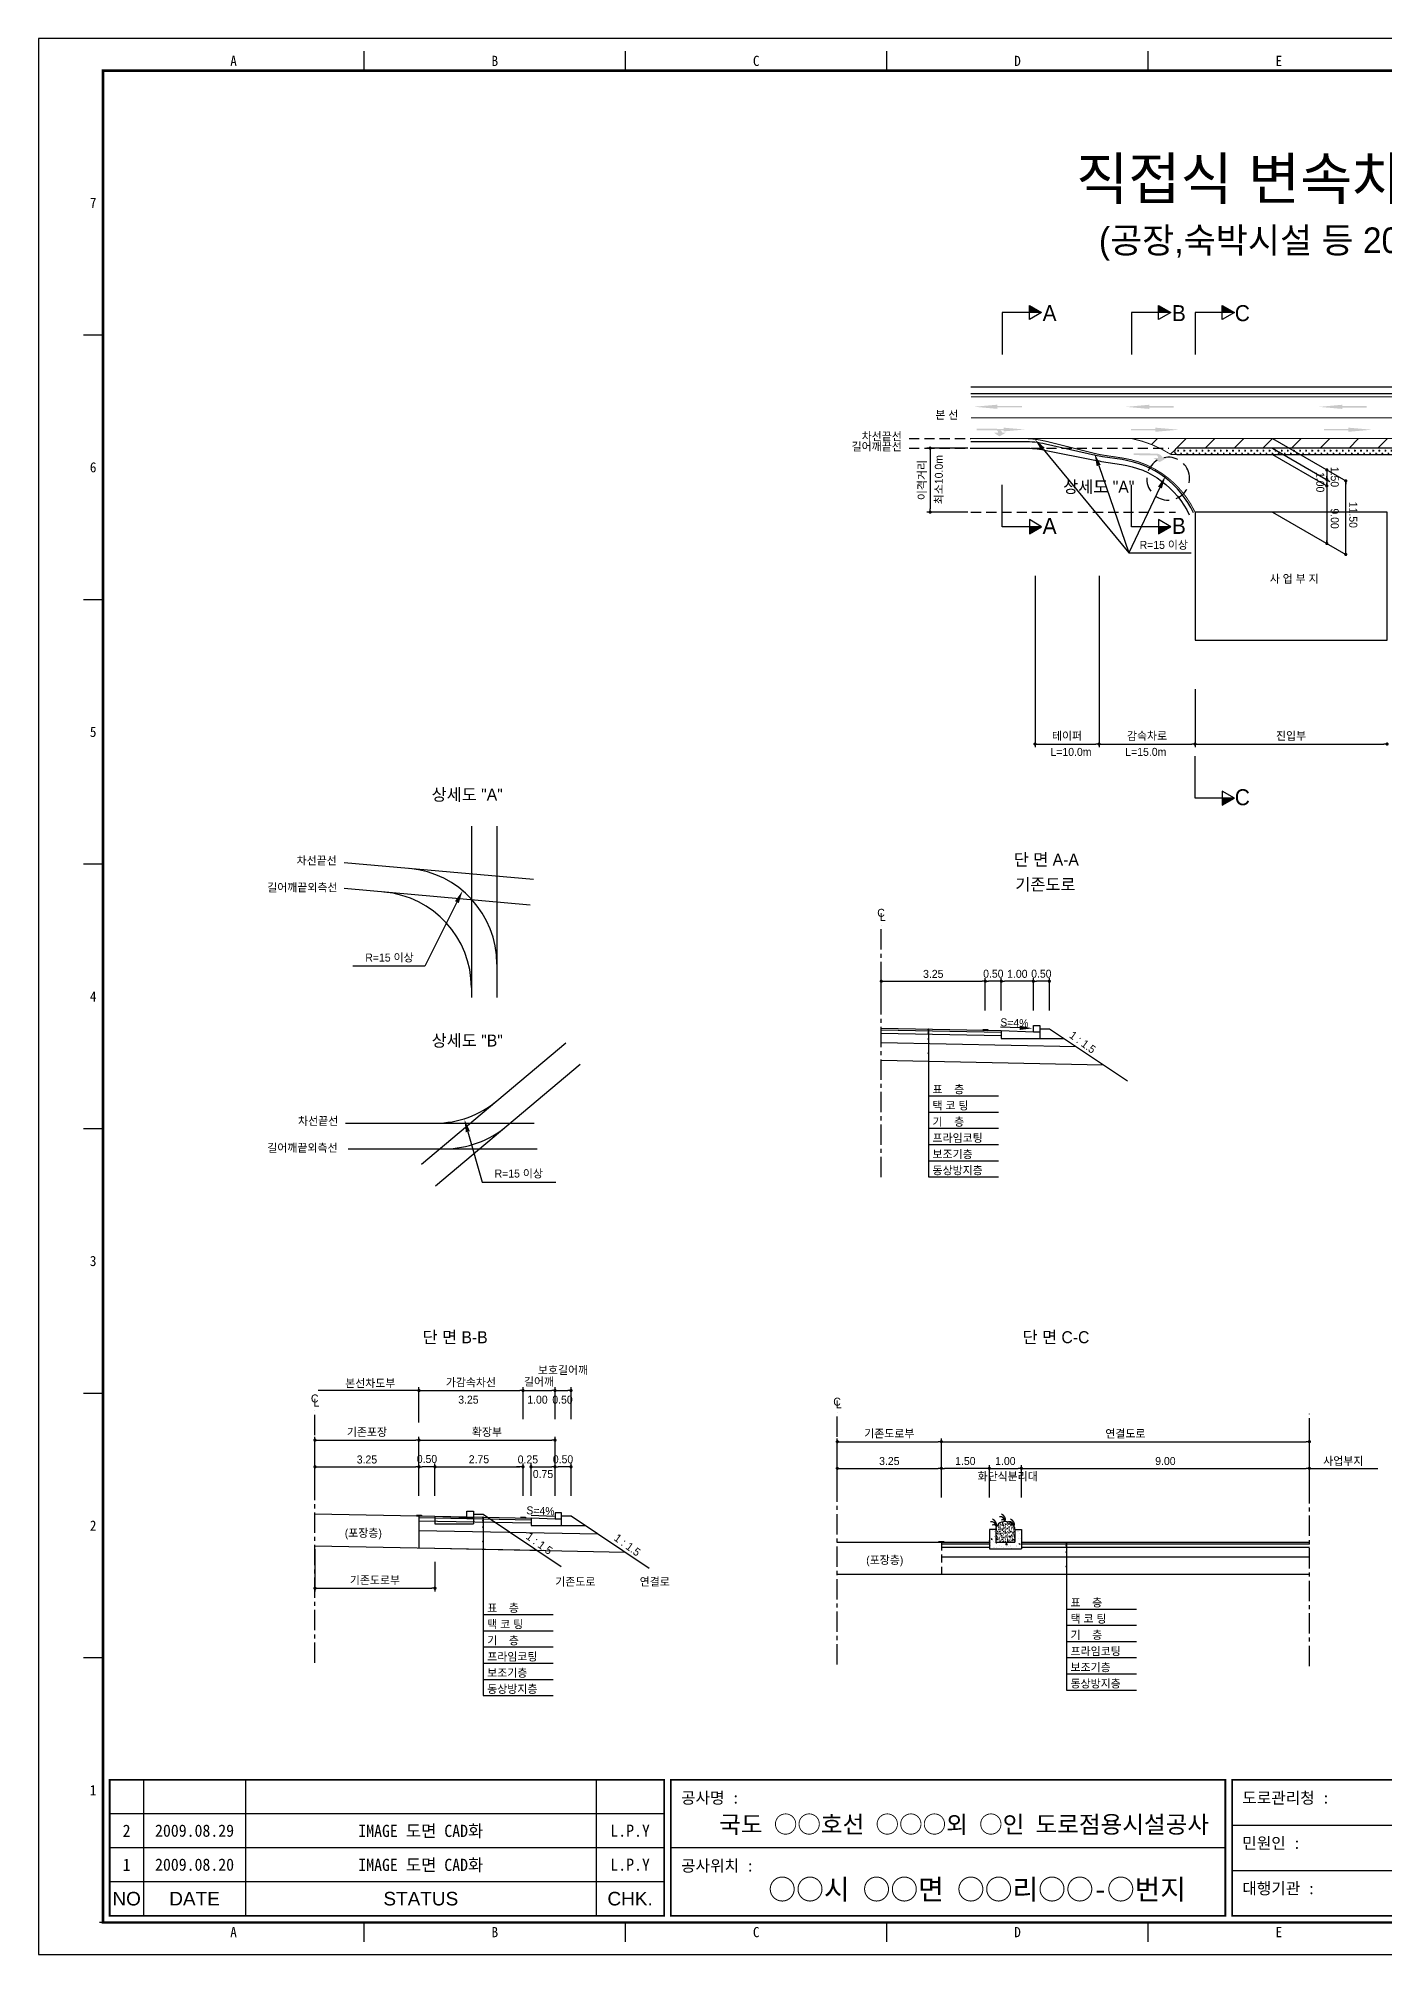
# Model space of a CAD drawing. Header units: millimetres. Extents: x 484 to 907, y -10 to 289.
# Drawn here: x 484 to 694.3, y -10 to 289.4 of the extents above; entities that cross this region are included whole.
import ezdxf
from ezdxf.enums import TextEntityAlignment as Align

# ---------------------------------------------------------------- set-up
doc = ezdxf.new("R2010")
doc.units = ezdxf.units.MM
doc.linetypes.add('CENTER', pattern=[50.8, 31.75, -6.35, 6.35, -6.35])
doc.linetypes.add('HIDDEN', pattern=[9.525, 6.35, -3.175])
for name, color, linetype in [('CC-GSTR-0004', 4, 'Continuous'), ('CM-LANE-0030', 30, 'Continuous'), ('CZ-DIMT-0002', 7, 'Continuous'), ('CZ-EXST-0002', 1, 'Continuous'), ('CZ-LIN1-0007', 7, 'Continuous'), ('CZ-LIN2-0003', 3, 'Continuous'), ('CZ-LINE-0001', 7, 'Continuous'), ('CZ-TEXT-BOX0', 7, 'Continuous'), ('TITLE', 7, 'Continuous')]:
    doc.layers.add(name, color=color, linetype=linetype)
doc.styles.add('견고딕', font='arial.ttf')
doc.styles.add('돋움', font='')
doc.styles.add('돋음체', font='')
doc.styles.get('돋움').set_extended_font_data('Dotum')
doc.styles.get('돋음체').set_extended_font_data('DotumChe')

# ---------------------------------------------------------------- blocks, each defined once
blk = doc.blocks.new('_Dot')
at = {"color": 0, "linetype": 'ByBlock', "lineweight": -2}
blk.add_line((-0.5, 0), (-1, 0), dxfattribs=at)
at = {"color": 0, "linetype": 'ByBlock', "const_width": 0.5}
blk.add_lwpolyline([(-0.25, 0, 1), (0.25, 0, 1)], format="xyb", close=True, dxfattribs=at)

msp = doc.modelspace()

# ---------------------------------------------------------------- hatches: boundary and pattern name
at = {"layer": 'CM-LANE-0030'}
h = msp.add_hatch(dxfattribs=at)
h.set_pattern_fill('ANSI31', color=256, style=0)
h.set_pattern_definition([(45, (561.889, -336.96), (-2.245064, 2.245064), [])])
h.paths.add_polyline_path([(698.24, 225.41, -0.768606), (698.49, 224.47, 0.001764), (698.38, 224.41), (699.42, 224.41, -0.102655), (706.56, 226.41), (713.71, 226.91), (654.73, 226.91, -0.092011), (660.9, 224.41), (661.81, 224.41, 0.002052), (661.68, 224.49, -0.737198), (661.96, 225.41)])
at = {"layer": 'CZ-EXST-0002'}
h = msp.add_hatch(dxfattribs=at)
h.set_pattern_fill('AR-SAND', color=256, scale=0.01, style=0)
h.set_pattern_definition([(37.5, (-475.5921, 3537.31365), (-0.016000313, 0.489413237), [0, -0.38608, 0, -0.4318, 0, -0.41275]), (7.5, (-475.5921, 3537.31365), (0.44952328, 0.7168251), [0, -0.20828, 0, -0.34798, 0, -0.13335]), (327.5, (-475.9045, 3537.31365), (0.79099237, 0.001437185), [0, -0.127, 0, -0.4572, 0, -0.5969]), (317.5, (-475.9045, 3537.31365), (0.76355645, 0.22292932), [0, -0.0635, 0, -0.29972, 0, -0.3429])])
edge = h.paths.add_edge_path()
edge.add_ellipse((635.03, 56.47), major_axis=(-1.5, 0), ratio=0.829212, start_angle=180, end_angle=360)
edge.add_line((633.53, 56.47), (633.53, 54.47))
edge.add_line((633.53, 54.47), (636.53, 54.47))
edge.add_line((636.53, 54.47), (636.53, 56.47))
at = {"layer": 'CZ-LIN1-0007'}
for points in [[(633.78, 232.19), (633.78, 231.97), (637.61, 231.97), (637.61, 231.76), (633.78, 231.76), (633.78, 231.54), (630.13, 231.87)], [(657.5, 232.18), (657.5, 231.96), (661.33, 231.96), (661.33, 231.75), (657.5, 231.75), (657.5, 231.53), (653.85, 231.85)], [(687.65, 232.18), (687.65, 231.96), (691.48, 231.96), (691.48, 231.75), (687.65, 231.75), (687.65, 231.53), (684, 231.85)], [(633.66, 228.43, -0.267976), (634.57, 227.82), (635.12, 227.82), (634.09, 227.24), (633.26, 227.81), (633.87, 227.82, 0.504994), (633.6, 228.19), (630.55, 228.2), (630.55, 228.44)], [(634.79, 228.6), (634.79, 228.41), (631.36, 228.41), (631.36, 228.21), (634.79, 228.21), (634.79, 228.02), (638.06, 228.31)], [(658.48, 228.6), (658.48, 228.39), (654.66, 228.39), (654.66, 228.17), (658.48, 228.17), (658.48, 227.96), (662.13, 228.28)], [(688.63, 228.6), (688.63, 228.39), (684.81, 228.39), (684.81, 228.17), (688.63, 228.17), (688.63, 227.96), (692.28, 228.28)], [(658.62, 224.56, -0.267976), (659.65, 223.88), (660.28, 223.88), (659.11, 223.22), (658.16, 223.87), (658.86, 223.87, 0.504994), (658.55, 224.29), (655.08, 224.31), (655.08, 224.58)], [(632.27, 134.44), (632.27, 134.57), (631.52, 134.58), (631.52, 134.46)], [(543.8, 58.58), (543.8, 58.71), (543.05, 58.72), (543.05, 58.6)], [(560.05, 58.26), (560.05, 58.38), (559.3, 58.4), (559.3, 58.27)], [(625.4, 54.47), (625.4, 54.59), (624.65, 54.59), (624.65, 54.47)]]:
    msp.add_hatch(color=256, dxfattribs=at).paths.add_polyline_path(points)
at = {"layer": 'CZ-LIN2-0003'}
h = msp.add_hatch(dxfattribs=at)
h.set_pattern_fill('CROSS', color=256, scale=0.075, style=0)
h.set_pattern_definition([(0, (561.88885, -336.95986), (0.47625, 0.47625), [0.238125, -0.714375]), (90, (562.0079, -337.07893), (-0.47625, 0.47625), [0.238125, -0.714375])])
h.paths.add_polyline_path([(661.96, 225.41, 0.737198), (661.68, 224.49, -0.002052), (661.81, 224.41), (698.38, 224.41, -0.001764), (698.49, 224.47, 0.768606), (698.24, 225.41)])
at = {"layer": 'CZ-LINE-0001'}
for points in [[(638.78, 247.67), (638.78, 246.57), (640.68, 246.57)], [(658.97, 247.67), (658.97, 246.57), (660.87, 246.57)], [(668.9, 247.67), (668.9, 246.57), (670.8, 246.57)], [(640.68, 213.13), (638.78, 213.13), (638.78, 212.03)], [(660.87, 213.13), (658.97, 213.13), (658.97, 212.03)], [(670.8, 170.74), (668.9, 170.74), (668.9, 169.64)]]:
    msp.add_hatch(color=256, dxfattribs=at).paths.add_polyline_path(points)

# ---------------------------------------------------------------- linework, layer by layer
at = {"color": 0, "linetype": 'ByBlock', "lineweight": -2}
for p, q in [((685.24, 221.75), (685.24, 221.5)), ((685.24, 220.75), (685.24, 221)), ((685.24, 220.25), (685.24, 220)), ((685.24, 219.75), (685.24, 220)), ((688.2, 220.04), (688.2, 219.79)), ((685.24, 210.75), (685.24, 211)), ((688.2, 209.04), (688.2, 209.29)), ((543.18, 78.18), (542.93, 78.18)), ((682.78, 66.02), (683.03, 66.02))]:
    msp.add_line(p, q, dxfattribs=at)
at = {"color": 0, "linetype": 'ByBlock', "const_width": 0.25}
for points in [[(685.24, 221.88, 1), (685.24, 222.13, 1)], [(685.24, 220.63, 1), (685.24, 220.38, 1)], [(685.24, 220.38, 1), (685.24, 220.63, 1)], [(685.24, 219.63, 1), (685.24, 219.38, 1)], [(688.2, 220.17, 1), (688.2, 220.42, 1)], [(685.24, 210.63, 1), (685.24, 210.38, 1)], [(688.2, 208.92, 1), (688.2, 208.67, 1)], [(543.3, 78.18, 1), (543.55, 78.18, 1)], [(682.65, 66.02, 1), (682.4, 66.02, 1)]]:
    msp.add_lwpolyline(points, format="xyb", close=True, dxfattribs=at)
at = {"layer": 'CC-GSTR-0004'}
for p, q in [((639.4, 134.2), (639.4, 135.2)), ((639.4, 135.2), (640.4, 135.2)), ((640.4, 135.2), (640.4, 133.2)), ((634.4, 134.4), (634.4, 133.2)), ((634.4, 134.4), (639.4, 134.2)), ((634.4, 133.2), (640.4, 133.2)), ((639.4, 134.2), (640.4, 134.2))]:
    msp.add_line(p, q, dxfattribs=at)
for points in [[(754.66, 234.91), (629.66, 234.91)], [(754.66, 233.91), (629.66, 233.91)], [(565.68, 58.09), (564.68, 58.09), (560.93, 58.24), (560.93, 57.09), (565.68, 57.09), (565.68, 59.09), (564.68, 59.09), (564.68, 58.09)]]:
    msp.add_lwpolyline(points, dxfattribs=at)
for points in [[(664.43, 215.3, 0.250676), (653.27, 223.61), (650.2, 224.07), (650.2, 224.07, -0.018175), (649.13, 224.27), (649.13, 224.27), (641.29, 226.04), (641.29, 226.04, 0.055452), (637.99, 226.41), (629.66, 226.41)], [(629.66, 225.41), (638.16, 225.41, -0.049659), (641.12, 225.11), (649.29, 223.47, 0.012396), (650.03, 223.34), (653.16, 222.87, -0.250676), (663.75, 214.98)]]:
    msp.add_lwpolyline(points, format="xyb", dxfattribs=at)
at = {"layer": 'CM-LANE-0030', "const_width": 0.15}
msp.add_lwpolyline([(754.66, 230.16), (629.66, 230.16)], dxfattribs=at)
msp.add_lwpolyline([(654.73, 226.91), (713.71, 226.91), (706.56, 226.41, 0.102655), (699.42, 224.41), (660.9, 224.41, 0.092011)], format="xyb", close=True, dxfattribs=at)
at = {"layer": 'CZ-EXST-0002'}
for p, q in [((551.62, 166.37), (551.62, 139.59)), ((555.6, 166.37), (555.6, 139.59)), ((561.31, 158), (531.72, 160.63)), ((560.82, 154.03), (531.72, 156.62)), ((543.82, 113.53), (566.37, 132.51)), ((546.03, 110.16), (568.63, 129.19)), ((531.95, 119.95), (561.43, 119.95)), ((532.36, 115.95), (561.91, 115.95)), ((527.18, 58.91), (545.93, 58.54)), ((545.93, 58.54), (550.93, 58.34)), ((545.93, 58.54), (545.93, 57.34)), ((545.93, 57.34), (551.93, 57.34)), ((550.93, 59.34), (551.93, 59.34)), ((550.93, 58.34), (550.93, 59.34)), ((550.93, 58.34), (551.93, 58.34)), ((551.93, 59.34), (551.93, 57.34)), ((551.93, 58.84), (553.43, 58.84)), ((553.43, 58.84), (565.63, 50.7)), ((527.18, 53.91), (561.86, 53.22)), ((608.78, 54.47), (625.03, 54.47)), ((632.53, 54.69), (632.57, 54.73)), ((632.53, 54.5), (632.59, 54.49)), ((632.54, 55.37), (632.54, 55.37)), ((632.59, 54.49), (632.57, 54.74)), ((632.69, 54.38), (632.69, 54.38)), ((632.77, 54), (632.77, 54)), ((632.81, 54.94), (632.96, 54.93)), ((632.82, 54.94), (632.94, 55.08)), ((632.93, 54.92), (632.9, 55.08)), ((632.95, 56.3), (632.95, 56.3)), ((633.23, 54.52), (633.23, 54.52)), ((633.26, 55.37), (633.26, 55.37)), ((633.27, 55.3), (633.27, 55.3)), ((633.29, 56.21), (633.29, 56.21)), ((633.33, 54.46), (633.33, 54.46)), ((633.36, 55.38), (633.36, 55.38)), ((633.41, 56.18), (633.41, 56.18)), ((633.51, 54.48), (633.51, 54.48)), ((633.52, 54.43), (633.64, 54.34)), ((633.53, 54.42), (633.65, 54.47)), ((633.64, 54.35), (633.68, 54.47)), ((634.13, 53.94), (634.13, 53.94)), ((635.08, 54.1), (635.28, 54.31)), ((635.08, 54.11), (635.3, 54.07)), ((635.31, 54.07), (635.28, 54.32)), ((635.8, 54.03), (635.8, 54.03)), ((636.53, 54.88), (636.53, 54.88)), ((636.53, 54.69), (636.59, 54.77)), ((636.53, 54.62), (636.61, 54.61)), ((636.58, 54.6), (636.55, 54.76)), ((636.56, 55.8), (636.56, 55.8)), ((636.82, 54.01), (636.82, 54.01)), ((636.98, 56.13), (636.98, 56.13)), ((637.02, 56.13), (637.02, 56.13)), ((637.1, 54.21), (637.1, 54.21)), ((637.13, 55.05), (637.13, 55.05)), ((637.17, 55.9), (637.17, 55.9)), ((637.17, 54.23), (637.29, 54.14)), ((637.18, 54.22), (637.35, 54.28)), ((637.2, 55.89), (637.2, 55.89)), ((637.29, 54.14), (637.34, 54.3)), ((637.34, 55.12), (637.34, 55.12)), ((637.49, 55.01), (637.49, 55.01)), ((633.2, 53.68), (633.2, 53.68)), ((633.31, 53.66), (633.31, 53.66)), ((633.62, 53.59), (633.62, 53.59)), ((634.48, 53.84), (634.48, 53.84)), ((634.67, 53.6), (634.67, 53.6)), ((635.2, 53.47), (635.21, 53.48)), ((635.22, 53.8), (635.22, 53.8)), ((635.49, 53.88), (635.49, 53.88)), ((635.86, 53.88), (635.86, 53.88)), ((636.02, 53.54), (636.02, 53.54)), ((636.37, 53.47), (636.37, 53.47)), ((636.84, 53.83), (636.84, 53.83)), ((637.38, 53.48), (637.38, 53.48)), ((608.78, 49.47), (625.03, 49.47))]:
    msp.add_line(p, q, dxfattribs=at)
at = {"layer": 'CZ-LIN1-0007'}
for p, q in [((631.52, 134.58), (632.27, 134.57)), ((631.52, 134.46), (632.27, 134.44)), ((632.27, 134.57), (632.27, 134.44)), ((543.05, 58.72), (543.8, 58.71)), ((543.05, 58.6), (543.8, 58.58)), ((543.8, 58.71), (543.8, 58.58)), ((559.3, 58.4), (560.05, 58.38)), ((559.3, 58.27), (560.05, 58.26)), ((560.05, 58.38), (560.05, 58.26)), ((624.65, 54.47), (624.65, 54.59)), ((624.65, 54.59), (625.4, 54.59)), ((625.4, 54.47), (624.65, 54.47)), ((625.4, 54.59), (625.4, 54.47))]:
    msp.add_line(p, q, dxfattribs=at)
at = {"layer": 'CZ-LIN1-0007', "const_width": 0.15}
msp.add_lwpolyline([(754.66, 233.41), (629.66, 233.41)], dxfattribs=at)
msp.add_lwpolyline([(664.66, 215.41, 0.250676), (653.31, 223.86), (650.37, 224.3), (650.37, 224.3, -0.024027), (648.96, 224.58), (648.96, 224.58), (641.45, 226.46), (641.45, 226.46, 0.061321), (637.81, 226.91), (629.66, 226.91)], format="xyb", dxfattribs=at)
at = {"layer": 'CZ-LIN1-0007', "linetype": 'HIDDEN', "const_width": 0.15}
msp.add_lwpolyline([(637.81, 226.91), (654.73, 226.91)], dxfattribs=at)
at = {"layer": 'CZ-LIN2-0003'}
for p, q in [((615.65, 134.78), (634.4, 134.4)), ((615.65, 134.53), (634.4, 134.15)), ((615.65, 134.03), (634.4, 133.65)), ((615.65, 132.53), (646.07, 131.92)), ((640.4, 134.7), (641.9, 134.7)), ((640.4, 133.2), (644.15, 133.2)), ((641.9, 134.7), (654.1, 126.57)), ((615.65, 129.78), (650.33, 129.08)), ((543.43, 58.59), (543.43, 53.59)), ((543.43, 58.59), (560.93, 58.24)), ((543.43, 58.34), (560.93, 57.99)), ((543.43, 57.84), (560.93, 57.49)), ((565.68, 58.59), (567.18, 58.59)), ((565.68, 57.09), (569.43, 57.09)), ((567.18, 58.59), (579.38, 50.45)), ((543.43, 56.34), (571.39, 55.78)), ((625.03, 54.47), (632.53, 54.47)), ((625.03, 54.22), (632.53, 54.22)), ((633.53, 56.47), (632.53, 56.47)), ((632.53, 56.47), (632.53, 53.47)), ((633.53, 56.47), (633.53, 54.47)), ((633.53, 54.47), (636.53, 54.47)), ((636.53, 56.47), (636.53, 54.47)), ((636.53, 56.47), (637.53, 56.47)), ((637.53, 56.47), (637.53, 53.47)), ((637.53, 54.47), (682.53, 54.47)), ((637.53, 54.22), (682.53, 54.22)), ((543.43, 53.59), (575.65, 52.94)), ((625.03, 53.72), (632.53, 53.72)), ((625.03, 52.22), (682.53, 52.22)), ((632.53, 53.47), (637.53, 53.47)), ((637.53, 53.72), (682.53, 53.72)), ((625.03, 49.47), (682.53, 49.47))]:
    msp.add_line(p, q, dxfattribs=at)
msp.add_lwpolyline([(661.96, 225.41, 0.737198), (661.68, 224.49, -0.002052), (661.81, 224.41), (698.38, 224.41, -0.001764), (698.49, 224.47, 0.768606), (698.24, 225.41)], format="xyb", close=True, dxfattribs=at)
msp.add_lwpolyline([(694.66, 215.41), (664.66, 215.41), (664.66, 195.41), (694.66, 195.41)], close=True, dxfattribs=at)
for centre, radius, start, end in [((540.6, 144.79), 15, 0, 84.9204), ((536.62, 141.12), 15, 0, 84.9204), ((545.98, 134.95), 15, 270, 310.097), ((547.44, 130.95), 15, 270, 310.097), ((632.76, 56.81), 0.88, 7.8639, 92.7752), ((633.22, 56.78), 0.44, 19.771, 124.0366), ((632.65, 57.15), 1, 347.1802, 67.3267), ((634.15, 57.59), 0.88, 7.8639, 92.7752), ((634.61, 57.56), 0.44, 19.771, 124.0366), ((634.05, 57.93), 1, 347.1802, 67.3267), ((635.55, 56.81), 0.88, 7.8639, 92.7752), ((636.01, 56.78), 0.44, 19.771, 124.0366), ((635.44, 57.15), 1, 347.1802, 67.3267)]:
    msp.add_arc(centre, radius, start, end, dxfattribs=at)
msp.add_ellipse((635.03, 56.47), major_axis=(-1.5, 0), ratio=0.829212, start_param=3.141593, end_param=6.283185, dxfattribs=at)
at = {"layer": 'CZ-LINE-0001'}
for p, q in [((640.68, 246.57), (634.54, 246.57)), ((634.54, 246.57), (634.54, 240.03)), ((638.78, 245.48), (638.78, 247.67)), ((638.78, 247.67), (640.68, 246.57)), ((640.68, 246.57), (638.78, 245.48)), ((660.87, 246.57), (654.73, 246.57)), ((654.73, 246.57), (654.73, 240.03)), ((658.97, 245.48), (658.97, 247.67)), ((658.97, 247.67), (660.87, 246.57)), ((660.87, 246.57), (658.97, 245.48)), ((670.8, 246.57), (664.66, 246.57)), ((664.66, 246.57), (664.66, 240.03)), ((668.9, 245.48), (668.9, 247.67)), ((668.9, 247.67), (670.8, 246.57)), ((670.8, 246.57), (668.9, 245.48)), ((629.16, 225.41), (622.78, 225.41)), ((623.28, 224.91), (623.28, 215.91)), ((676.74, 226.91), (688.2, 220.29)), ((676.74, 225.41), (685.74, 220.21)), ((676.74, 224.41), (685.24, 219.5)), ((685.24, 222), (685.24, 210.5)), ((634.54, 213.13), (634.54, 219.67)), ((654.73, 213.13), (654.73, 219.67)), ((688.2, 208.79), (688.2, 220.29)), ((629.16, 215.41), (622.78, 215.41)), ((640.68, 213.13), (634.54, 213.13)), ((640.68, 213.13), (638.78, 214.23)), ((638.78, 214.23), (638.78, 212.03)), ((638.78, 212.03), (640.68, 213.13)), ((660.87, 213.13), (654.73, 213.13)), ((660.87, 213.13), (658.97, 214.23)), ((658.97, 214.23), (658.97, 212.03)), ((658.97, 212.03), (660.87, 213.13)), ((676.74, 215.41), (688.2, 208.79)), ((654.3, 209.04), (664.04, 209.04)), ((639.66, 205.46), (639.66, 178.68)), ((649.66, 205.46), (649.66, 178.68)), ((649.66, 205.46), (649.66, 178.68)), ((664.66, 187.73), (664.66, 178.68)), ((664.66, 187.73), (664.66, 178.68)), ((640.16, 179.18), (649.16, 179.18)), ((650.16, 179.18), (664.16, 179.18)), ((664.66, 170.74), (664.66, 177.28)), ((665.16, 179.18), (694.16, 179.18)), ((670.8, 170.74), (664.66, 170.74)), ((670.8, 170.74), (668.9, 171.84)), ((668.9, 171.84), (668.9, 169.64)), ((668.9, 169.64), (670.8, 170.74)), ((615.65, 137.57), (615.65, 142.62)), ((616.15, 142.12), (631.4, 142.12)), ((631.9, 137.57), (631.9, 142.62)), ((631.9, 137.57), (631.9, 142.62)), ((633.9, 142.12), (632.4, 142.12)), ((634.4, 137.57), (634.4, 142.62)), ((634.4, 137.57), (634.4, 142.62)), ((638.9, 142.12), (634.9, 142.12)), ((639.4, 137.57), (639.4, 142.62)), ((639.4, 140.01), (639.4, 142.62)), ((641.4, 142.12), (639.9, 142.12)), ((641.9, 137.57), (641.9, 142.62)), ((623, 134.64), (623, 111.56)), ((623, 124.21), (633.94, 124.21)), ((623, 121.68), (633.94, 121.68)), ((623, 119.15), (633.94, 119.15)), ((623, 116.62), (633.94, 116.62)), ((623, 114.09), (633.94, 114.09)), ((623, 111.56), (633.94, 111.56)), ((543.43, 78.18), (527.68, 78.18)), ((543.43, 73.21), (543.43, 78.68)), ((543.43, 73.71), (543.43, 78.68)), ((543.93, 78.18), (559.18, 78.18)), ((559.68, 73.71), (559.68, 78.68)), ((559.68, 73.71), (559.68, 78.68)), ((560.18, 78.18), (564.18, 78.18)), ((564.68, 73.71), (564.68, 78.68)), ((564.68, 73.71), (564.68, 78.68)), ((565.18, 78.18), (566.68, 78.18)), ((567.18, 73.71), (567.18, 78.68)), ((527.18, 66.76), (527.18, 70.93)), ((527.68, 70.43), (542.93, 70.43)), ((543.43, 66.76), (543.43, 70.93)), ((543.43, 66.76), (543.43, 70.93)), ((543.93, 70.43), (564.18, 70.43)), ((564.68, 66.76), (564.68, 70.93)), ((608.78, 66.52), (608.78, 70.69)), ((609.28, 70.19), (624.53, 70.19)), ((625.03, 66.52), (625.03, 70.69)), ((625.03, 66.52), (625.03, 70.69)), ((625.53, 70.19), (682.03, 70.19)), ((682.53, 66.52), (682.53, 70.69)), ((527.18, 61.71), (527.18, 66.76)), ((527.68, 66.26), (542.93, 66.26)), ((543.43, 61.71), (543.43, 66.76)), ((543.43, 61.71), (543.43, 66.76)), ((545.43, 66.26), (543.93, 66.26)), ((545.93, 61.71), (545.93, 66.76)), ((545.93, 61.71), (545.93, 66.76)), ((546.43, 66.26), (559.18, 66.26)), ((559.18, 66.26), (558.68, 66.26)), ((559.68, 61.71), (559.68, 66.76)), ((559.68, 61.71), (559.68, 66.76)), ((560.93, 61.71), (560.93, 66.76)), ((560.93, 61.71), (560.93, 66.76)), ((561.43, 66.26), (561.93, 66.26)), ((561.43, 66.26), (564.18, 66.26)), ((564.68, 61.71), (564.68, 66.76)), ((564.68, 64.15), (564.68, 66.76)), ((566.68, 66.26), (565.18, 66.26)), ((567.18, 61.71), (567.18, 66.76)), ((608.78, 61.47), (608.78, 66.52)), ((609.28, 66.02), (624.53, 66.02)), ((625.03, 61.47), (625.03, 66.52)), ((625.03, 61.47), (625.03, 66.52)), ((632.03, 66.02), (625.53, 66.02)), ((632.53, 61.47), (632.53, 66.52)), ((632.53, 61.47), (632.53, 66.52)), ((633.03, 66.02), (637.03, 66.02)), ((637.53, 61.47), (637.53, 66.52)), ((637.53, 61.47), (637.53, 66.52)), ((638.03, 66.02), (682.03, 66.02)), ((682.53, 61.47), (682.53, 66.52)), ((682.53, 61.47), (682.53, 66.52)), ((683.03, 66.02), (693.24, 66.02)), ((553.44, 58.39), (553.44, 30.53)), ((644.56, 54.47), (644.56, 31.38)), ((527.18, 53.41), (527.18, 46.8)), ((545.93, 51.41), (545.93, 46.8)), ((527.68, 47.3), (545.43, 47.3)), ((553.44, 43.19), (564.38, 43.19)), ((644.56, 44.04), (655.49, 44.04)), ((553.44, 40.66), (564.38, 40.66)), ((644.56, 41.51), (655.49, 41.51)), ((644.56, 38.98), (655.49, 38.98)), ((553.44, 38.12), (564.38, 38.12)), ((644.56, 36.45), (655.49, 36.45)), ((553.44, 35.59), (564.38, 35.59)), ((553.44, 33.06), (564.38, 33.06)), ((644.56, 33.92), (655.49, 33.92)), ((553.44, 30.53), (564.38, 30.53)), ((644.56, 31.38), (655.49, 31.38))]:
    msp.add_line(p, q, dxfattribs=at)
at = {"layer": 'CZ-LINE-0001', "linetype": 'HIDDEN', "ltscale": 0.25}
for p, q in [((620, 226.91), (629.66, 226.91)), ((620, 225.41), (660.59, 225.41)), ((629.66, 215.41), (661.6, 215.41))]:
    msp.add_line(p, q, dxfattribs=at)
at = {"layer": 'CZ-LINE-0001', "linetype": 'HIDDEN', "ltscale": 0.35}
msp.add_line((663.8, 221.02), (663.8, 221.02), dxfattribs=at)
at = {"layer": 'CZ-LINE-0001', "linetype": 'CENTER', "ltscale": 0.1}
for p, q in [((615.65, 111.5), (615.65, 150.88)), ((527.18, 35.64), (527.18, 75.02)), ((608.78, 35.39), (608.78, 74.77)), ((682.53, 35.14), (682.53, 74.52))]:
    msp.add_line(p, q, dxfattribs=at)
at = {"layer": 'CZ-LINE-0001', "linetype": 'HIDDEN', "ltscale": 0.2}
msp.add_line((625.03, 54.47), (625.03, 49.47), dxfattribs=at)
at = {"layer": 'CZ-LINE-0001'}
for points in [[(640.92, 225.25), (654.3, 209.04)], [(649.61, 222.69), (654.3, 209.04)], [(659.18, 219.25), (654.3, 209.04)], [(549.35, 154.48), (544.35, 144.46), (533.11, 144.46)], [(637.27, 134.84), (634.27, 134.96)], [(551.07, 118.61), (553.3, 110.72), (564.8, 110.72)], [(564.57, 58.5), (560.93, 58.64)]]:
    msp.add_lwpolyline(points, dxfattribs=at)
at = {"layer": 'CZ-LINE-0001', "linetype": 'HIDDEN', "ltscale": 0.35}
msp.add_arc((660.47, 220.63), 3.35, 6.7667, 6.749, dxfattribs=at)
at = {"layer": 'CZ-LINE-0001', "linetype": 'ByBlock'}
for centre, start, end in [((623, 133.89), 0, 180), ((623, 133.89), 0, 180), ((623, 133.89), 180, 0), ((623, 133.89), 180, 0), ((623, 133.09), 0, 180), ((623, 133.09), 0, 180), ((623, 133.09), 180, 0), ((623, 133.09), 180, 0), ((623, 134.58), 0, 180), ((623, 134.58), 0, 180), ((623, 134.58), 180, 0), ((623, 134.58), 180, 0), ((623, 134.38), 0, 180), ((623, 134.38), 0, 180), ((623, 134.38), 180, 0), ((623, 134.38), 180, 0), ((623, 134.14), 0, 180), ((623, 134.14), 0, 180), ((623, 134.14), 180, 0), ((623, 134.14), 180, 0), ((623, 130.86), 0, 180), ((623, 130.86), 0, 180), ((623, 130.86), 180, 0), ((623, 130.86), 180, 0), ((644.56, 54.41), 0, 180), ((644.56, 54.41), 0, 180), ((644.56, 54.41), 180, 0), ((644.56, 54.41), 180, 0), ((644.56, 54.2), 0, 180), ((644.56, 54.2), 0, 180), ((644.56, 54.2), 180, 0), ((644.56, 54.2), 180, 0), ((644.56, 53.97), 0, 180), ((644.56, 53.97), 0, 180), ((644.56, 53.97), 180, 0), ((644.56, 53.97), 180, 0), ((644.55, 53.72), 0, 180), ((644.55, 53.72), 0, 180), ((644.55, 53.72), 180, 0), ((644.55, 53.72), 180, 0), ((644.55, 52.92), 0, 180), ((644.55, 52.92), 0, 180), ((644.55, 52.92), 180, 0), ((644.55, 52.92), 180, 0), ((644.55, 50.69), 0, 180), ((644.55, 50.69), 0, 180), ((644.55, 50.69), 180, 0), ((644.55, 50.69), 180, 0)]:
    msp.add_arc(centre, 0.0625, start, end, dxfattribs=at)
at = {"layer": 'CZ-LINE-0001'}
for centre, start, end in [((553.44, 57.64), 0, 180), ((553.44, 57.64), 0, 180), ((553.44, 57.64), 180, 0), ((553.44, 57.64), 180, 0), ((553.44, 56.85), 0, 180), ((553.44, 56.85), 0, 180), ((553.44, 58.33), 0, 180), ((553.44, 58.33), 0, 180), ((553.44, 58.33), 180, 0), ((553.44, 58.33), 180, 0), ((553.44, 58.13), 0, 180), ((553.44, 58.13), 0, 180), ((553.44, 58.13), 180, 0), ((553.44, 58.13), 180, 0), ((553.44, 57.89), 0, 180), ((553.44, 57.89), 0, 180), ((553.44, 57.89), 180, 0), ((553.44, 57.89), 180, 0), ((553.44, 56.85), 180, 0), ((553.44, 56.85), 180, 0), ((553.44, 54.61), 0, 180), ((553.44, 54.61), 0, 180), ((553.44, 54.61), 180, 0), ((553.44, 54.61), 180, 0)]:
    msp.add_arc(centre, 0.0625, start, end, dxfattribs=at)
for points in [[(640.66, 225.04), (639.64, 226.79), (641.17, 225.46)], [(649.29, 222.58), (648.96, 224.58), (649.92, 222.8)], [(658.88, 219.39), (660.04, 221.05), (659.48, 219.11)], [(549.05, 154.63), (550.25, 156.27), (549.65, 154.34)], [(637.28, 135.18), (639.27, 134.76), (637.26, 134.51)], [(550.75, 118.52), (550.53, 120.53), (551.39, 118.7)]]:
    msp.add_solid(points, dxfattribs=at)
at = {"layer": 'TITLE', "color": 7, "linetype": 'Continuous'}
for p, q in [((534.87, 284.38), (534.87, 287.41)), ((575.7, 284.38), (575.7, 287.41)), ((616.52, 284.38), (616.52, 287.41)), ((657.34, 284.38), (657.34, 287.41)), ((494.05, 243.06), (491.02, 243.06)), ((494.05, 201.73), (491.02, 201.73)), ((494.05, 160.4), (491.02, 160.4)), ((494.05, 119.07), (491.02, 119.07)), ((494.05, 77.74), (491.02, 77.74)), ((494.05, 36.41), (491.02, 36.41)), ((534.87, -7.94), (534.87, -4.92)), ((575.7, -7.94), (575.7, -4.92)), ((616.52, -7.94), (616.52, -4.92)), ((657.34, -7.94), (657.34, -4.92))]:
    msp.add_line(p, q, dxfattribs=at)
at = {"layer": 'TITLE', "ltscale": 150}
for p, q in [((500.41, 17.36), (500.41, -3.86)), ((516.33, 17.36), (516.33, -3.86)), ((571.11, 17.36), (571.11, -3.86)), ((581.72, 12.06), (495.11, 12.06)), ((670.45, 10.29), (757.06, 10.29)), ((581.72, 6.75), (495.11, 6.75)), ((669.39, 6.75), (582.78, 6.75)), ((670.45, 3.22), (757.06, 3.22)), ((581.72, 1.45), (495.11, 1.45))]:
    msp.add_line(p, q, dxfattribs=at)
at = {"layer": 'TITLE'}
msp.add_line((902.4, -4.92), (493.54, -4.92), dxfattribs=at)
msp.add_lwpolyline([(483.97, -9.95), (907.33, -9.95), (907.33, 289.42), (483.97, 289.42)], close=True, dxfattribs=at)
at = {"layer": 'TITLE', "linetype": 'Continuous', "const_width": 0.403}
msp.add_lwpolyline([(494.05, -4.92), (494.05, 284.38), (902.29, 284.38), (902.29, -4.92)], close=True, dxfattribs=at)
at = {"layer": 'TITLE', "ltscale": 150, "const_width": 0.265}
for points in [[(495.11, 17.36), (581.72, 17.36), (581.72, -3.86), (495.11, -3.86)], [(582.78, 17.36), (669.39, 17.36), (669.39, -3.86), (582.78, -3.86)], [(757.06, -3.86), (670.45, -3.86), (670.45, 17.36), (757.06, 17.36)]]:
    msp.add_lwpolyline(points, close=True, dxfattribs=at)

# ---------------------------------------------------------------- block references
at = {"layer": 'CZ-LINE-0001', "xscale": 0.5, "yscale": 0.5, "zscale": 0.5}
for p, rotation in [((623.28, 225.41), 90), ((623.28, 215.41), 270), ((639.66, 179.18), 180), ((649.66, 179.18), 180), ((664.66, 179.18), 180), ((615.65, 142.12), 180), ((631.9, 142.12), 180), ((634.4, 142.12), 180), ((639.4, 142.12), 180), ((543.43, 78.18), 180), ((559.68, 78.18), 180), ((564.68, 78.18), 180), ((527.18, 70.43), 180), ((543.43, 70.43), 180), ((608.78, 70.19), 180), ((625.03, 70.19), 180), ((527.18, 66.26), 180), ((543.43, 66.26), 180), ((545.93, 66.26), 180), ((560.93, 66.26), 180), ((560.93, 66.26), 180), ((564.68, 66.26), 180), ((608.78, 66.02), 180), ((625.03, 66.02), 180), ((632.53, 66.02), 180), ((637.53, 66.02), 180), ((527.18, 47.3), 180)]:
    msp.add_blockref('_Dot', p, dxfattribs=dict(at, rotation=rotation))
for p in [(649.66, 179.18), (664.66, 179.18), (694.66, 179.18), (631.9, 142.12), (634.4, 142.12), (639.4, 142.12), (641.9, 142.12), (559.68, 78.18), (564.68, 78.18), (567.18, 78.18), (543.43, 70.43), (564.68, 70.43), (625.03, 70.19), (682.53, 70.19), (543.43, 66.26), (545.93, 66.26), (559.68, 66.26), (559.68, 66.26), (564.68, 66.26), (567.18, 66.26), (625.03, 66.02), (632.53, 66.02), (637.53, 66.02), (682.53, 66.02), (545.93, 47.3)]:
    msp.add_blockref('_Dot', p, dxfattribs=at)

# ---------------------------------------------------------------- texts
at = {"layer": 'CZ-DIMT-0002', "style": '돋움'}
for s, height, p in [('A', 2.5, (641.94, 246.49)), ('B', 2.5, (662.13, 246.49)), ('C', 2.5, (672.05, 246.49)), ('본 선', 1.25, (625.88, 230.6)), ('차선끝선', 1.25, (615.72, 227.24)), ('길어깨끝선', 1.25, (614.93, 225.65)), ('상세도 "A"', 1.875, (649.62, 219.36)), ('A', 2.5, (641.94, 213.26)), ('B', 2.5, (662.13, 213.26)), ('R=15 이상', 1.25, (659.78, 210.29)), ('사 업 부 지', 1.25, (680.15, 204.99)), ('L=10.0m', 1.25, (645.28, 177.95)), ('L=15.0m', 1.25, (656.97, 177.95)), ('C', 2.5, (672.05, 170.87)), ('차선끝선', 1.25, (527.45, 160.97)), ('길어깨끝외측선', 1.25, (525.21, 156.77)), ('C', 1.25, (615.61, 152.81)), ('L', 1.25, (615.87, 152.15)), ('R=15 이상', 1.25, (538.82, 145.82)), ('차선끝선', 1.25, (527.68, 120.29)), ('길어깨끝외측선', 1.25, (525.22, 116.1)), ('R=15 이상', 1.25, (559.02, 112.08)), ('C', 1.25, (527.14, 76.94)), ('L', 1.25, (527.4, 76.28)), ('C', 1.25, (608.74, 76.44)), ('L', 1.25, (609, 76.04))]:
    msp.add_text(s, height=height, dxfattribs=at).set_placement(p, align=Align.MIDDLE_CENTER)
for s, rotation, p in [('S=4%', 357.7094, (636.44, 135.63)), ('1 : 1.5', 323.8881, (647.11, 132.59)), ('S=4%', 357.7094, (562.41, 59.39)), ('1 : 1.5', 323.8881, (562.23, 54.3)), ('1 : 1.5', 323.8881, (575.98, 54.05))]:
    msp.add_text(s, height=1.25, rotation=rotation, dxfattribs=at).set_placement(p, align=Align.MIDDLE_CENTER)
for s, p in [('표    층', (623.65, 124.6)), ('택 코 팅', (623.65, 122.07)), ('기    층', (623.65, 119.54)), ('프라임코팅', (623.65, 117.01)), ('보조기층', (623.65, 114.48)), ('동상방지층', (623.65, 111.95)), ('3.25', (549.56, 76.13)), ('1.00', (560.35, 76.13)), ('0.50', (564.26, 76.13)), ('화단식분리대', (630.68, 64.14)), ('(포장층)', (531.84, 55.3)), ('(포장층)', (613.29, 51.08)), ('기존도로', (564.72, 47.69)), ('연결로', (577.91, 47.69)), ('표    층', (554.09, 43.58)), ('표    층', (645.21, 44.43)), ('택 코 팅', (554.09, 41.05)), ('택 코 팅', (645.21, 41.9)), ('기    층', (554.09, 38.51)), ('기    층', (645.21, 39.37)), ('프라임코팅', (554.09, 35.98)), ('프라임코팅', (645.21, 36.84)), ('보조기층', (554.09, 33.45)), ('보조기층', (645.21, 34.31)), ('동상방지층', (645.21, 31.77)), ('동상방지층', (554.09, 30.92))]:
    msp.add_text(s, height=1.25, dxfattribs=at).set_placement(p)
at = {"layer": 'CZ-LINE-0001', "style": '돋움'}
for s, rotation, p in [('최소10.0m', 90, (625.26, 216.64)), ('1.00', 270, (683.6, 221.68)), ('1.50', 270, (685.86, 222.49)), ('9.00', 270, (685.86, 215.99)), ('11.50', 270, (688.75, 217.03))]:
    msp.add_text(s, height=1.25, rotation=rotation, dxfattribs=at).set_placement(p)
for s, p in [('본선차도부', (531.9, 78.69)), ('사업부지', (684.68, 66.55))]:
    msp.add_text(s, height=1.25, dxfattribs=at).set_placement(p)
at = {"layer": 'CZ-LINE-0001', "insert": (622.08, 220.41), "char_height": 1.25, "attachment_point": 5, "rotation": 90, "style": '돋움'}
msp.add_mtext('\\A1;이격거리', dxfattribs=at)
at = {"layer": 'CZ-LINE-0001', "char_height": 1.25, "attachment_point": 5, "style": '돋움'}
for s, insert in [('\\A1;테이퍼', (644.66, 180.38)), ('\\A1;감속차로', (657.16, 180.38)), ('\\A1;진입부', (679.66, 180.38)), ('\\A1;3.25', (623.77, 143.26)), ('\\A1;0.50', (633.15, 143.29)), ('\\A1;1.00', (636.9, 143.27)), ('\\A1;0.50', (640.65, 143.29)), ('\\A1;보호길어깨', (565.93, 81.3)), ('\\A1;가감속차선', (551.55, 79.38)), ('\\A1;길어깨', (562.18, 79.5)), ('\\A1;기존포장', (535.3, 71.63)), ('\\A1;확장부', (554.05, 71.63)), ('\\A1;기존도로부', (616.9, 71.39)), ('\\A1;연결도로', (653.78, 71.38)), ('\\A1;3.25', (535.3, 67.4)), ('\\A1;0.50', (544.68, 67.48)), ('\\A1;2.75', (552.8, 67.44)), ('\\A1;0.25', (560.44, 67.41)), ('\\A1;0.50', (565.93, 67.43)), ('\\A1;3.25', (616.9, 67.16)), ('\\A1;1.50', (628.78, 67.16)), ('\\A1;1.00', (635.03, 67.16)), ('\\A1;9.00', (660.03, 67.16)), ('\\A1;0.75', (562.8, 65.13)), ('\\A1;기존도로부', (536.55, 48.49))]:
    msp.add_mtext(s, dxfattribs=dict(at, insert=insert))
at = {"layer": 'CZ-TEXT-BOX0', "style": '돋움'}
for s, p in [('상세도 "A"', (550.96, 171.28)), ('단 면 A-A', (641.43, 161.13)), ('기존도로', (641.28, 157.23)), ('상세도 "B"', (550.97, 132.86)), ('단 면 B-B', (549.08, 86.51)), ('단 면 C-C', (642.94, 86.51))]:
    msp.add_text(s, height=1.875, dxfattribs=at).set_placement(p, align=Align.MIDDLE_CENTER)
at = {"layer": 'TITLE', "color": 3, "linetype": 'Continuous', "style": '돋음체'}
for s, p in [('A', (514.46, 285.9)), ('B', (555.28, 285.9)), ('C', (596.11, 285.9)), ('D', (636.93, 285.9)), ('E', (677.76, 285.9)), ('7', (492.53, 263.73)), ('6', (492.53, 222.4)), ('5', (492.53, 181.07)), ('4', (492.53, 139.74)), ('3', (492.53, 98.41)), ('2', (492.53, 57.08)), ('1', (492.53, 15.75)), ('A', (514.46, -6.43)), ('B', (555.28, -6.43)), ('C', (596.11, -6.43)), ('D', (636.93, -6.43)), ('E', (677.76, -6.43))]:
    msp.add_text(s, height=1.59, dxfattribs=at).set_placement(p, align=Align.MIDDLE)
at = {"layer": 'TITLE', "style": '돋움'}
for s, height, p in [('직접식 변속차로 계획평면도', 6.5, (697.38, 267.51)), ('(공장,숙박시설 등 20대이하 : 2차로 1개소)', 4, (697.43, 257.88))]:
    msp.add_text(s, height=height, dxfattribs=at).set_placement(p, align=Align.MIDDLE_CENTER)
at = {"layer": 'TITLE', "style": '돋음체'}
for s, p in [('공사명 : ', (584.37, 13.65)), ('도로관리청 :', (672.04, 13.65)), ('민원인 :', (672.04, 6.58)), ('공사위치 :', (584.37, 3.04)), ('대행기관 :', (672.04, -0.5))]:
    msp.add_text(s, height=1.804, dxfattribs=at).set_placement(p)
at = {"layer": 'TITLE', "color": 7, "linetype": 'Continuous', "style": '돋음체'}
for s, height, p in [('국도 ○○호선 ○○○외 ○인 도로점용시설공사', 2.7, (628.59, 10.44)), ('○○시 ○○면 ○○리○○-○번지', 3.1832, (630.61, 0.28))]:
    msp.add_text(s, height=height, dxfattribs=at).set_placement(p, align=Align.MIDDLE)
at = {"layer": 'TITLE', "color": 1, "linetype": 'Continuous', "style": '돋음체'}
msp.add_text('2', height=1.91, dxfattribs=at).set_placement((497.76, 9.41), align=Align.MIDDLE)
at = {"layer": 'TITLE', "linetype": 'Continuous'}
for s, height, style, p in [('2009.08.29', 1.91, '돋음체', (508.37, 9.41)), ('L.P.Y', 1.91, '돋음체', (576.41, 9.41)), ('1', 1.91, '돋음체', (497.76, 4.1)), ('2009.08.20', 1.91, '돋음체', (508.37, 4.1)), ('L.P.Y', 1.91, '돋음체', (576.41, 4.1)), ('NO', 2.122, '견고딕', (497.76, -1.2)), ('DATE', 2.122, '견고딕', (508.37, -1.2)), ('STATUS', 2.122, '견고딕', (543.72, -1.2)), ('CHK.', 2.122, '견고딕', (576.41, -1.2))]:
    msp.add_text(s, height=height, dxfattribs=dict(at, style=style)).set_placement(p, align=Align.MIDDLE)
at = {"layer": 'TITLE', "style": '돋음체'}
for p in [(543.72, 9.41), (543.72, 4.1)]:
    msp.add_text('IMAGE 도면 CAD화', height=1.9099, dxfattribs=at).set_placement(p, align=Align.MIDDLE)

doc.saveas('drawing.dxf')
